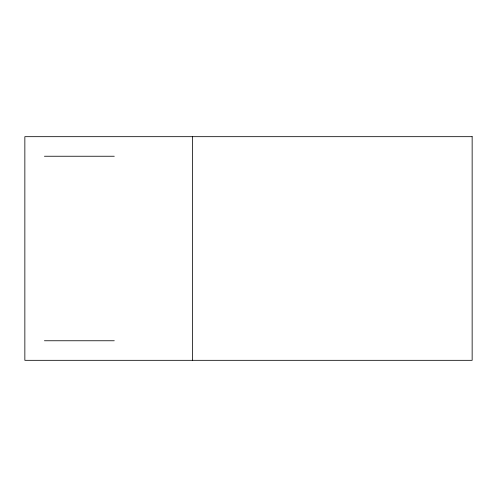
<?xml version="1.0" encoding="UTF-8"?>
<svg xmlns="http://www.w3.org/2000/svg" width="497" height="497" viewBox="0 0 497 497"><rect width="100%" height="100%" fill="white"/><g stroke="black" fill="none" stroke-linecap="round" stroke-linejoin="round"><path stroke-width="0.75" d="M44.419 156.244L114.285 156.244M44.419 340.756L114.285 340.756M192.587 136.675L192.587 360.325M472.15 136.675L24.85 136.675L24.85 360.325L472.15 360.325L472.15 136.675"/></g></svg>
